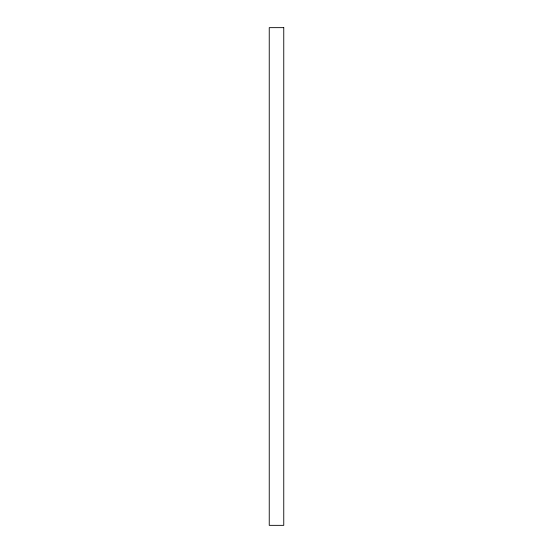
<?xml version="1.0" encoding="UTF-8"?>
<svg xmlns="http://www.w3.org/2000/svg" width="553" height="553" viewBox="0 0 553 553"><rect width="100%" height="100%" fill="white"/><g stroke="black" fill="none" stroke-linecap="round" stroke-linejoin="round"><path stroke-width="0.83" d="M283.758 27.65L269.242 27.65L269.242 525.35L283.758 525.35L283.758 27.65"/></g></svg>
